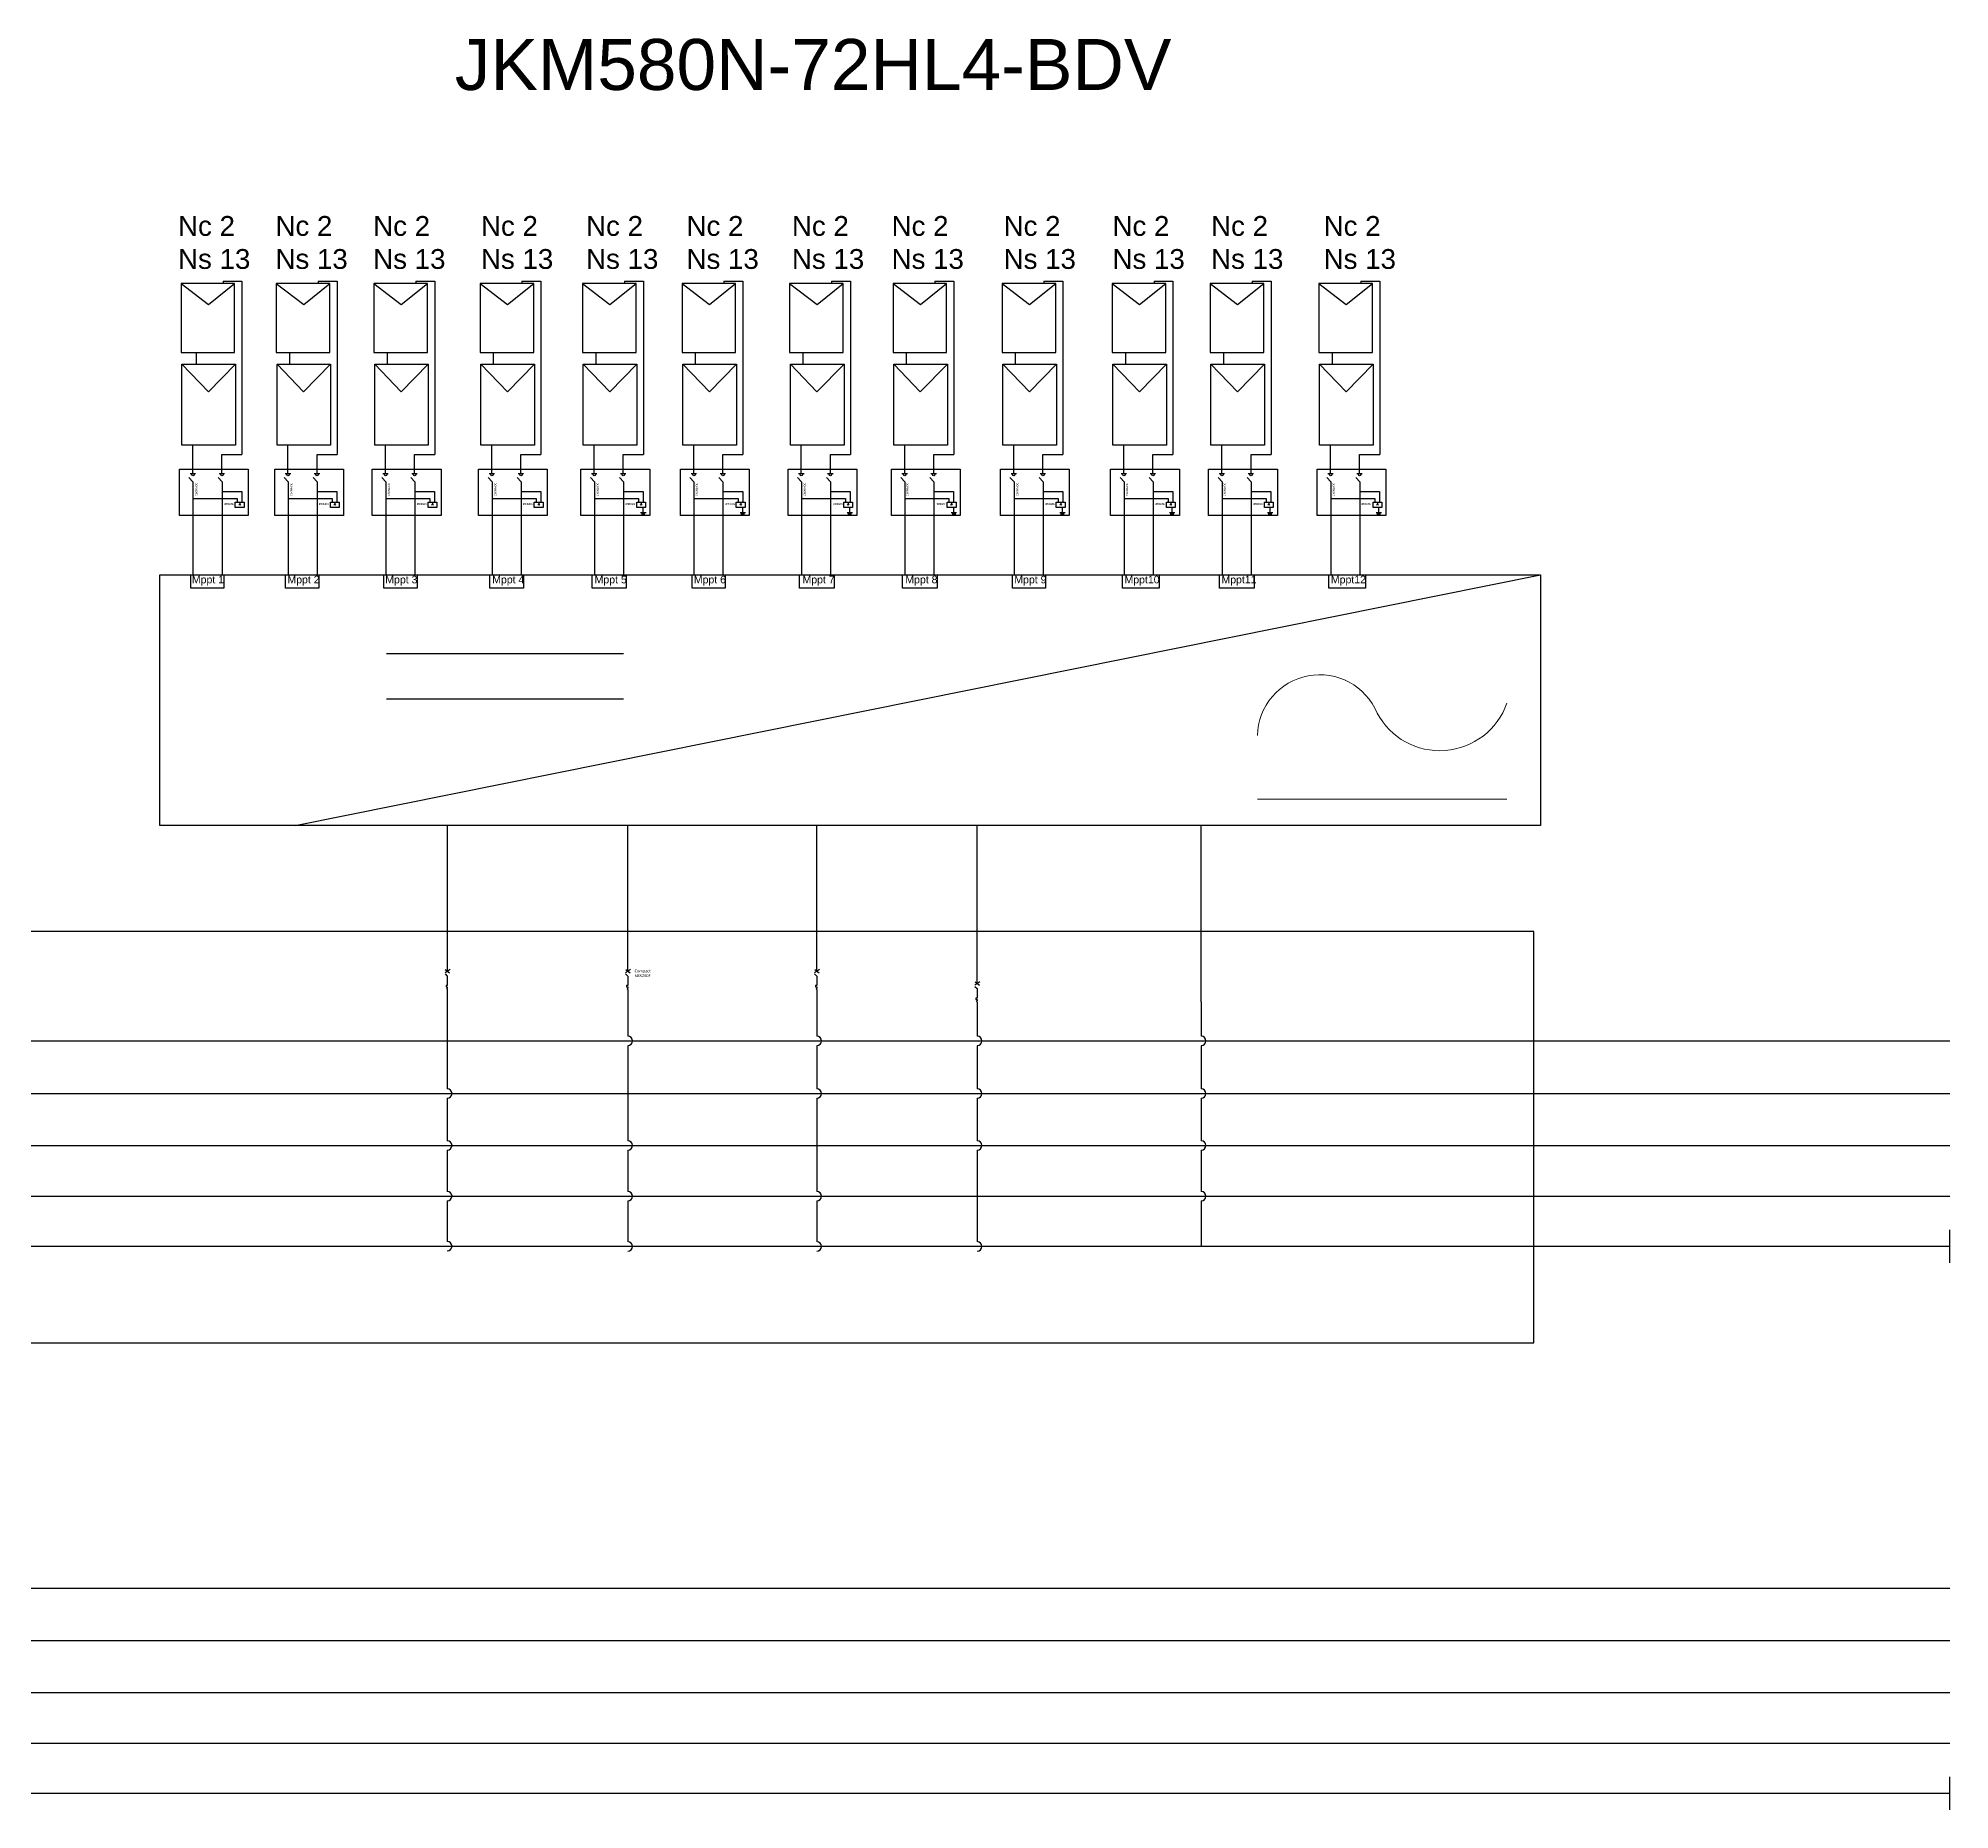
# Model space of a CAD drawing. Header units: inches. Extents: x 355 to 1848, y 183 to 399.
# Drawn here: x 1335.6 to 1512.2, y 235.4 to 399.1 of the extents above; entities that cross this region are included whole.
import ezdxf

# ---------------------------------------------------------------- set-up
doc = ezdxf.new("R2010")
doc.units = ezdxf.units.IN
doc.header["$MEASUREMENT"] = 0
doc.layers.add('PDF2_Geometry', color=7, linetype='Continuous', true_color=0x2676ba)
doc.styles.get("Standard").update_dxf_attribs({"font": 'arial.ttf'})

msp = doc.modelspace()

# ---------------------------------------------------------------- linework, layer by layer
for p, q in [((1348.79, 376.41), (1351.32, 374.47)), ((1351.32, 374.47), (1353.73, 376.41)), ((1357.58, 376.41), (1360.11, 374.47)), ((1360.11, 374.47), (1362.52, 376.41)), ((1366.6, 376.41), (1369.13, 374.47)), ((1369.13, 374.47), (1371.54, 376.41)), ((1376.42, 376.41), (1378.94, 374.47)), ((1378.94, 374.47), (1381.36, 376.41)), ((1385.88, 376.41), (1388.41, 374.47)), ((1388.41, 374.47), (1390.82, 376.41)), ((1395.08, 376.41), (1397.6, 374.47)), ((1397.6, 374.47), (1400.02, 376.41)), ((1405.01, 376.41), (1407.54, 374.47)), ((1407.54, 374.47), (1409.96, 376.41)), ((1414.56, 376.41), (1417.09, 374.47)), ((1417.09, 374.47), (1419.51, 376.41)), ((1424.65, 376.41), (1427.17, 374.47)), ((1427.17, 374.47), (1429.59, 376.41)), ((1434.82, 376.41), (1437.34, 374.47)), ((1437.34, 374.47), (1439.76, 376.41)), ((1443.88, 376.41), (1446.4, 374.47)), ((1446.4, 374.47), (1448.82, 376.41)), ((1453.91, 376.41), (1456.44, 374.47)), ((1456.44, 374.47), (1458.85, 376.41)), ((1348.85, 368.97), (1351.31, 366.42)), ((1351.31, 366.42), (1353.81, 368.97)), ((1357.65, 368.97), (1360.1, 366.42)), ((1360.1, 366.42), (1362.6, 368.97)), ((1366.67, 368.97), (1369.12, 366.42)), ((1369.12, 366.42), (1371.62, 368.97)), ((1376.48, 368.97), (1378.94, 366.42)), ((1378.94, 366.42), (1381.44, 368.97)), ((1385.94, 368.97), (1388.4, 366.42)), ((1388.4, 366.42), (1390.9, 368.97)), ((1395.14, 368.97), (1397.6, 366.42)), ((1397.6, 366.42), (1400.1, 368.97)), ((1405.08, 368.97), (1407.53, 366.42)), ((1407.53, 366.42), (1410.04, 368.97)), ((1414.63, 368.97), (1417.08, 366.42)), ((1417.08, 366.42), (1419.59, 368.97)), ((1424.71, 368.97), (1427.17, 366.42)), ((1427.17, 366.42), (1429.67, 368.97)), ((1434.88, 368.97), (1437.34, 366.42)), ((1437.34, 366.42), (1439.84, 368.97)), ((1443.94, 368.97), (1446.4, 366.42)), ((1446.4, 366.42), (1448.9, 368.97)), ((1453.98, 368.97), (1456.43, 366.42)), ((1456.43, 366.42), (1458.93, 368.97)), ((1349.62, 358.86), (1349.87, 358.86)), ((1349.87, 358.86), (1350.12, 358.86)), ((1352.3, 358.86), (1352.55, 358.86)), ((1352.55, 358.86), (1352.8, 358.86)), ((1358.41, 358.86), (1358.66, 358.86)), ((1358.66, 358.86), (1358.91, 358.86)), ((1361.09, 358.86), (1361.34, 358.86)), ((1361.34, 358.86), (1361.59, 358.86)), ((1367.43, 358.86), (1367.68, 358.86)), ((1367.68, 358.86), (1367.93, 358.86)), ((1370.11, 358.86), (1370.36, 358.86)), ((1370.36, 358.86), (1370.61, 358.86)), ((1377.25, 358.86), (1377.5, 358.86)), ((1377.5, 358.86), (1377.74, 358.86)), ((1379.93, 358.86), (1380.18, 358.86)), ((1380.18, 358.86), (1380.43, 358.86)), ((1386.71, 358.86), (1386.96, 358.86)), ((1386.96, 358.86), (1387.21, 358.86)), ((1389.39, 358.86), (1389.64, 358.86)), ((1389.64, 358.86), (1389.89, 358.86)), ((1395.91, 358.86), (1396.16, 358.86)), ((1396.16, 358.86), (1396.4, 358.86)), ((1398.59, 358.86), (1398.84, 358.86)), ((1398.84, 358.86), (1399.09, 358.86)), ((1405.84, 358.86), (1406.09, 358.86)), ((1406.09, 358.86), (1406.34, 358.86)), ((1408.52, 358.86), (1408.77, 358.86)), ((1408.77, 358.86), (1409.02, 358.86)), ((1415.39, 358.86), (1415.64, 358.86)), ((1415.64, 358.86), (1415.89, 358.86)), ((1418.07, 358.86), (1418.32, 358.86)), ((1418.32, 358.86), (1418.57, 358.86)), ((1425.48, 358.86), (1425.72, 358.86)), ((1425.72, 358.86), (1425.97, 358.86)), ((1428.16, 358.86), (1428.41, 358.86)), ((1428.41, 358.86), (1428.65, 358.86)), ((1435.65, 358.86), (1435.89, 358.86)), ((1435.89, 358.86), (1436.14, 358.86)), ((1438.33, 358.86), (1438.58, 358.86)), ((1438.58, 358.86), (1438.82, 358.86)), ((1444.71, 358.86), (1444.95, 358.86)), ((1444.95, 358.86), (1445.2, 358.86)), ((1447.39, 358.86), (1447.64, 358.86)), ((1447.64, 358.86), (1447.88, 358.86)), ((1454.74, 358.86), (1454.99, 358.86)), ((1454.99, 358.86), (1455.24, 358.86)), ((1457.42, 358.86), (1457.67, 358.86)), ((1457.67, 358.86), (1457.92, 358.86)), ((1354.14, 356.02), (1354.27, 356.02)), ((1354.21, 355.93), (1354.14, 356.02)), ((1354.2, 356.22), (1354.2, 356.02)), ((1354.27, 356.02), (1354.21, 355.93)), ((1362.93, 356.02), (1363.06, 356.02)), ((1363, 355.93), (1362.93, 356.02)), ((1362.99, 356.22), (1362.99, 356.02)), ((1363.06, 356.02), (1363, 355.93)), ((1371.95, 356.02), (1372.08, 356.02)), ((1372.02, 355.93), (1371.95, 356.02)), ((1372.01, 356.22), (1372.01, 356.02)), ((1372.08, 356.02), (1372.02, 355.93)), ((1381.76, 356.02), (1381.9, 356.02)), ((1381.83, 355.93), (1381.76, 356.02)), ((1381.83, 356.22), (1381.83, 356.02)), ((1381.9, 356.02), (1381.83, 355.93)), ((1391.23, 356.02), (1391.36, 356.02)), ((1391.3, 355.93), (1391.23, 356.02)), ((1391.24, 355.26), (1391.49, 355.26)), ((1391.29, 356.22), (1391.29, 356.02)), ((1391.36, 356.02), (1391.3, 355.93)), ((1391.31, 355.13), (1391.64, 355.13)), ((1391.37, 355.01), (1391.6, 355.01)), ((1391.49, 355.26), (1391.49, 355.72)), ((1391.49, 355.26), (1391.74, 355.26)), ((1400.42, 356.02), (1400.56, 356.02)), ((1400.49, 355.93), (1400.42, 356.02)), ((1400.43, 355.26), (1400.68, 355.26)), ((1400.49, 356.22), (1400.49, 356.02)), ((1400.56, 356.02), (1400.49, 355.93)), ((1400.5, 355.13), (1400.83, 355.13)), ((1400.56, 355.01), (1400.79, 355.01)), ((1400.68, 355.26), (1400.68, 355.72)), ((1400.68, 355.26), (1400.92, 355.26)), ((1410.31, 355.26), (1410.56, 355.26)), ((1410.36, 356.02), (1410.5, 356.02)), ((1410.43, 355.93), (1410.36, 356.02)), ((1410.38, 355.13), (1410.72, 355.13)), ((1410.42, 356.22), (1410.42, 356.02)), ((1410.5, 356.02), (1410.43, 355.93)), ((1410.44, 355.01), (1410.68, 355.01)), ((1410.56, 355.26), (1410.56, 355.72)), ((1410.56, 355.26), (1410.81, 355.26)), ((1419.91, 356.02), (1420.05, 356.02)), ((1419.98, 355.93), (1419.91, 356.02)), ((1419.94, 355.26), (1420.19, 355.26)), ((1419.98, 356.22), (1419.98, 356.02)), ((1420.05, 356.02), (1419.98, 355.93)), ((1420.02, 355.13), (1420.35, 355.13)), ((1420.07, 355.01), (1420.31, 355.01)), ((1420.19, 355.26), (1420.19, 355.72)), ((1420.19, 355.26), (1420.44, 355.26)), ((1429.98, 355.26), (1430.23, 355.26)), ((1429.99, 356.02), (1430.13, 356.02)), ((1430.06, 355.93), (1429.99, 356.02)), ((1430.05, 355.13), (1430.38, 355.13)), ((1430.06, 356.22), (1430.06, 356.02)), ((1430.13, 356.02), (1430.06, 355.93)), ((1430.11, 355.01), (1430.34, 355.01)), ((1430.23, 355.26), (1430.23, 355.72)), ((1430.23, 355.26), (1430.48, 355.26)), ((1440.1, 355.26), (1440.35, 355.26)), ((1440.16, 356.02), (1440.3, 356.02)), ((1440.23, 355.93), (1440.16, 356.02)), ((1440.17, 355.13), (1440.51, 355.13)), ((1440.23, 356.22), (1440.23, 356.02)), ((1440.3, 356.02), (1440.23, 355.93)), ((1440.23, 355.01), (1440.47, 355.01)), ((1440.35, 355.26), (1440.35, 355.72)), ((1440.35, 355.26), (1440.6, 355.26)), ((1449.16, 355.26), (1449.41, 355.26)), ((1449.22, 356.02), (1449.36, 356.02)), ((1449.29, 355.93), (1449.22, 356.02)), ((1449.23, 355.13), (1449.57, 355.13)), ((1449.29, 356.22), (1449.29, 356.02)), ((1449.36, 356.02), (1449.29, 355.93)), ((1449.29, 355.01), (1449.53, 355.01)), ((1449.41, 355.26), (1449.41, 355.72)), ((1449.41, 355.26), (1449.66, 355.26)), ((1459.2, 355.26), (1459.45, 355.26)), ((1459.26, 356.02), (1459.39, 356.02)), ((1459.33, 355.93), (1459.26, 356.02)), ((1459.27, 355.13), (1459.6, 355.13)), ((1459.32, 356.22), (1459.32, 356.02)), ((1459.39, 356.02), (1459.33, 355.93)), ((1459.33, 355.01), (1459.56, 355.01)), ((1459.45, 355.26), (1459.45, 355.72)), ((1459.45, 355.26), (1459.69, 355.26)), ((1359.33, 326.34), (1474.39, 349.49)), ((1367.77, 342.24), (1389.67, 342.24)), ((1367.77, 338.04), (1389.67, 338.04)), ((1422.35, 311.72), (1422.35, 326.34)), ((1422.58, 311.88), (1422.13, 311.57)), ((1422.13, 311.47), (1422.33, 311.27)), ((1422.15, 311.88), (1422.55, 311.57)), ((1422.33, 311.27), (1422.33, 310.39)), ((1422.33, 310.39), (1422.21, 310.39)), ((1422.21, 310.39), (1422.21, 310.27)), ((1422.21, 310.27), (1422.33, 310.27)), ((1422.33, 310.27), (1422.33, 310.14)), ((1422.34, 310.03), (1422.34, 308.88)), ((1422.34, 310.03), (1422.34, 306.86)), ((1422.34, 305.99), (1422.34, 302)), ((1422.34, 301.13), (1422.34, 297.21)), ((1422.34, 296.34), (1422.34, 292.09)), ((1422.34, 292.09), (1422.34, 287.89))]:
    msp.add_line(p, q)
at = {"color": 242, "true_color": 0xcd2027}
for p, q in [((1352.66, 376.63), (1352.66, 376.41)), ((1352.66, 376.63), (1354.41, 376.63)), ((1354.41, 376.63), (1354.41, 360.63)), ((1361.45, 376.63), (1361.45, 376.41)), ((1361.45, 376.63), (1363.2, 376.63)), ((1363.2, 376.63), (1363.2, 360.63)), ((1370.47, 376.63), (1370.47, 376.41)), ((1370.47, 376.63), (1372.22, 376.63)), ((1372.22, 376.63), (1372.22, 360.63)), ((1380.28, 376.63), (1380.28, 376.41)), ((1380.28, 376.63), (1382.03, 376.63)), ((1382.03, 376.63), (1382.03, 360.63)), ((1389.75, 376.63), (1389.75, 376.41)), ((1389.75, 376.63), (1391.5, 376.63)), ((1391.5, 376.63), (1391.5, 360.63)), ((1398.94, 376.63), (1398.94, 376.41)), ((1398.94, 376.63), (1400.69, 376.63)), ((1400.69, 376.63), (1400.69, 360.63)), ((1408.88, 376.63), (1408.88, 376.41)), ((1408.88, 376.63), (1410.63, 376.63)), ((1410.63, 376.63), (1410.63, 360.63)), ((1418.43, 376.63), (1418.43, 376.41)), ((1418.43, 376.63), (1420.18, 376.63)), ((1420.18, 376.63), (1420.18, 360.63)), ((1428.51, 376.63), (1428.51, 376.41)), ((1428.51, 376.63), (1430.26, 376.63)), ((1430.26, 376.63), (1430.26, 360.63)), ((1438.68, 376.63), (1438.68, 376.41)), ((1438.68, 376.63), (1440.43, 376.63)), ((1440.43, 376.63), (1440.43, 360.63)), ((1447.74, 376.63), (1447.74, 376.41)), ((1447.74, 376.63), (1449.49, 376.63)), ((1449.49, 376.63), (1449.49, 360.63)), ((1457.78, 376.63), (1457.78, 376.41)), ((1457.78, 376.63), (1459.53, 376.63)), ((1459.53, 376.63), (1459.53, 360.63)), ((1352.55, 358.86), (1352.55, 360.63)), ((1352.55, 360.63), (1354.41, 360.63)), ((1361.34, 358.86), (1361.34, 360.63)), ((1361.34, 360.63), (1363.2, 360.63)), ((1370.36, 358.86), (1370.36, 360.63)), ((1370.36, 360.63), (1372.22, 360.63)), ((1380.18, 358.86), (1380.18, 360.63)), ((1380.18, 360.63), (1382.03, 360.63)), ((1389.64, 358.86), (1389.64, 360.63)), ((1389.64, 360.63), (1391.5, 360.63)), ((1398.84, 358.86), (1398.84, 360.63)), ((1398.84, 360.63), (1400.69, 360.63)), ((1408.77, 358.86), (1408.77, 360.63)), ((1408.77, 360.63), (1410.63, 360.63)), ((1418.32, 358.86), (1418.32, 360.63)), ((1418.32, 360.63), (1420.18, 360.63)), ((1428.41, 358.86), (1428.41, 360.63)), ((1428.41, 360.63), (1430.26, 360.63)), ((1438.58, 358.86), (1438.58, 360.63)), ((1438.58, 360.63), (1440.43, 360.63)), ((1447.64, 358.86), (1447.64, 360.63)), ((1447.64, 360.63), (1449.49, 360.63)), ((1457.67, 358.86), (1457.67, 360.63)), ((1457.67, 360.63), (1459.53, 360.63)), ((1352.2, 358.48), (1352.57, 358.09)), ((1360.99, 358.48), (1361.36, 358.09)), ((1370.01, 358.48), (1370.38, 358.09)), ((1379.82, 358.48), (1380.19, 358.09)), ((1389.29, 358.48), (1389.66, 358.09)), ((1398.48, 358.48), (1398.85, 358.09)), ((1408.42, 358.48), (1408.79, 358.09)), ((1417.97, 358.48), (1418.34, 358.09)), ((1428.05, 358.48), (1428.42, 358.09)), ((1438.22, 358.48), (1438.59, 358.09)), ((1447.28, 358.48), (1447.65, 358.09)), ((1457.32, 358.48), (1457.69, 358.09))]:
    msp.add_line(p, q, dxfattribs=at)
at = {"color": 5}
for p, q in [((1350.22, 368.97), (1350.22, 370.03)), ((1358.82, 368.97), (1358.82, 370.03)), ((1367.85, 368.97), (1367.85, 370.03)), ((1377.66, 368.97), (1377.66, 370.03)), ((1387.12, 368.97), (1387.12, 370.03)), ((1396.32, 368.97), (1396.32, 370.03)), ((1406.26, 368.97), (1406.26, 370.03)), ((1415.81, 368.97), (1415.81, 370.03)), ((1425.89, 368.97), (1425.89, 370.03)), ((1436.06, 368.97), (1436.06, 370.03)), ((1445.12, 368.97), (1445.12, 370.03)), ((1455.16, 368.97), (1455.16, 370.03)), ((1349.51, 358.48), (1349.88, 358.09)), ((1358.3, 358.48), (1358.67, 358.09)), ((1367.32, 358.48), (1367.69, 358.09)), ((1377.14, 358.48), (1377.51, 358.09)), ((1386.6, 358.48), (1386.97, 358.09)), ((1415.29, 358.48), (1415.66, 358.09)), ((1425.37, 358.48), (1425.74, 358.09)), ((1435.54, 358.48), (1435.91, 358.09)), ((1444.6, 358.48), (1444.97, 358.09)), ((1454.63, 358.48), (1455, 358.09)), ((1349.88, 356.56), (1353.95, 356.56)), ((1353.95, 356.56), (1353.95, 356.22)), ((1358.67, 356.56), (1362.74, 356.56)), ((1362.74, 356.56), (1362.74, 356.22)), ((1367.69, 356.56), (1371.76, 356.56)), ((1371.76, 356.56), (1371.76, 356.22)), ((1377.51, 356.56), (1381.58, 356.56)), ((1381.58, 356.56), (1381.58, 356.22)), ((1386.97, 356.56), (1391.04, 356.56)), ((1391.04, 356.56), (1391.04, 356.22)), ((1396.17, 356.56), (1400.24, 356.56)), ((1400.24, 356.56), (1400.24, 356.22)), ((1406.11, 356.56), (1410.17, 356.56)), ((1410.17, 356.56), (1410.17, 356.22)), ((1415.66, 356.56), (1419.72, 356.56)), ((1419.72, 356.56), (1419.72, 356.22)), ((1425.74, 356.56), (1429.81, 356.56)), ((1429.81, 356.56), (1429.81, 356.22)), ((1435.91, 356.56), (1439.98, 356.56)), ((1439.98, 356.56), (1439.98, 356.22)), ((1444.97, 356.56), (1449.04, 356.56)), ((1449.04, 356.56), (1449.04, 356.22)), ((1455, 356.56), (1459.07, 356.56)), ((1459.07, 356.56), (1459.07, 356.22)), ((1373.4, 312.87), (1373.4, 326.34)), ((1373.63, 313.03), (1373.18, 312.72)), ((1373.18, 312.62), (1373.38, 312.42)), ((1373.19, 313.03), (1373.59, 312.72)), ((1373.38, 311.54), (1373.26, 311.54)), ((1373.26, 311.54), (1373.26, 311.42)), ((1373.26, 311.42), (1373.38, 311.42)), ((1373.38, 312.42), (1373.38, 311.54)), ((1373.38, 311.42), (1373.38, 311.29)), ((1373.38, 311.18), (1373.38, 306.43)), ((1373.38, 306.43), (1373.38, 302)), ((1373.38, 301.13), (1373.38, 297.21)), ((1373.38, 296.34), (1373.38, 292.52)), ((1373.38, 291.65), (1373.38, 287.89))]:
    msp.add_line(p, q, dxfattribs=at)
at = {"color": 177, "true_color": 0x293189}
for p, q in [((1349.87, 358.86), (1349.87, 361.47)), ((1358.66, 358.86), (1358.66, 361.47)), ((1367.68, 358.86), (1367.68, 361.47)), ((1377.5, 358.86), (1377.5, 361.47)), ((1386.96, 358.86), (1386.96, 361.47)), ((1396.16, 358.86), (1396.16, 361.47)), ((1406.09, 358.86), (1406.09, 361.47)), ((1415.64, 358.86), (1415.64, 361.47)), ((1425.72, 358.86), (1425.72, 361.47)), ((1435.89, 358.86), (1435.89, 361.47)), ((1444.95, 358.86), (1444.95, 361.47)), ((1454.99, 358.86), (1454.99, 361.47)), ((1349.88, 358.09), (1349.88, 349.49)), ((1358.67, 358.09), (1358.67, 349.49)), ((1367.69, 358.09), (1367.69, 349.49)), ((1377.51, 358.09), (1377.51, 349.49)), ((1386.97, 358.09), (1386.97, 349.49)), ((1395.8, 358.48), (1396.17, 358.09)), ((1396.17, 358.09), (1396.17, 349.49)), ((1405.74, 358.48), (1406.11, 358.09)), ((1406.11, 358.09), (1406.11, 349.49)), ((1415.66, 358.09), (1415.66, 349.49)), ((1425.74, 358.09), (1425.74, 349.49)), ((1435.91, 358.09), (1435.91, 349.49)), ((1444.97, 358.09), (1444.97, 349.49)), ((1455, 358.09), (1455, 349.49)), ((532.32, 306.43), (1512.2, 306.43)), ((532.32, 255.88), (1512.2, 255.88))]:
    msp.add_line(p, q, dxfattribs=at)
at = {"color": 244, "true_color": 0x991b1e}
for p, q in [((1352.57, 358.09), (1352.57, 349.49)), ((1361.36, 358.09), (1361.36, 349.49)), ((1370.38, 358.09), (1370.38, 349.49)), ((1380.19, 358.09), (1380.19, 349.49)), ((1389.66, 358.09), (1389.66, 349.49)), ((1398.85, 358.09), (1398.85, 349.49)), ((1408.79, 358.09), (1408.79, 349.49)), ((1418.34, 358.09), (1418.34, 349.49)), ((1428.42, 358.09), (1428.42, 349.49)), ((1438.59, 358.09), (1438.59, 349.49)), ((1447.65, 358.09), (1447.65, 349.49)), ((1457.69, 358.09), (1457.69, 349.49))]:
    msp.add_line(p, q, dxfattribs=at)
at = {"color": 1}
for p, q in [((1352.57, 357.19), (1354.39, 357.19)), ((1354.39, 357.19), (1354.39, 356.22)), ((1361.36, 357.19), (1363.18, 357.19)), ((1363.18, 357.19), (1363.18, 356.22)), ((1370.38, 357.19), (1372.2, 357.19)), ((1372.2, 357.19), (1372.2, 356.22)), ((1380.19, 357.19), (1382.02, 357.19)), ((1382.02, 357.19), (1382.02, 356.22)), ((1389.66, 357.19), (1391.48, 357.19)), ((1391.48, 357.19), (1391.48, 356.22)), ((1398.85, 357.19), (1400.68, 357.19)), ((1400.68, 357.19), (1400.68, 356.22)), ((1408.79, 357.19), (1410.61, 357.19)), ((1410.61, 357.19), (1410.61, 356.22)), ((1418.34, 357.19), (1420.16, 357.19)), ((1420.16, 357.19), (1420.16, 356.22)), ((1428.42, 357.19), (1430.24, 357.19)), ((1430.24, 357.19), (1430.24, 356.22)), ((1438.59, 357.19), (1440.41, 357.19)), ((1440.41, 357.19), (1440.41, 356.22)), ((1447.65, 357.19), (1449.48, 357.19)), ((1449.48, 357.19), (1449.48, 356.22)), ((1457.69, 357.19), (1459.51, 357.19)), ((1459.51, 357.19), (1459.51, 356.22)), ((1390.07, 312.87), (1390.07, 326.34)), ((1390.3, 313.03), (1389.85, 312.72)), ((1389.85, 312.62), (1390.05, 312.42)), ((1389.87, 313.03), (1390.27, 312.72)), ((1390.05, 311.54), (1389.93, 311.54)), ((1389.93, 311.54), (1389.93, 311.42)), ((1389.93, 311.42), (1390.05, 311.42)), ((1390.05, 312.42), (1390.05, 311.54)), ((1390.05, 311.42), (1390.05, 311.29)), ((1390.06, 311.18), (1390.06, 310.03)), ((1390.06, 310.03), (1390.06, 306.86)), ((1390.06, 305.99), (1390.06, 301.57)), ((532.32, 301.57), (1512.2, 301.57)), ((1390.06, 301.57), (1390.06, 297.21)), ((1390.06, 296.34), (1390.06, 292.52)), ((1390.06, 291.65), (1390.06, 287.89)), ((532.32, 251.02), (1512.2, 251.02))]:
    msp.add_line(p, q, dxfattribs=at)
at = {"color": 18, "true_color": 0x000000}
for p, q in [((1407.53, 312.87), (1407.53, 326.34)), ((1407.76, 313.03), (1407.31, 312.72)), ((1407.31, 312.62), (1407.51, 312.42)), ((1407.33, 313.03), (1407.73, 312.72)), ((1407.51, 311.54), (1407.39, 311.54)), ((1407.39, 311.54), (1407.39, 311.42)), ((1407.39, 311.42), (1407.51, 311.42)), ((1407.51, 312.42), (1407.51, 311.54)), ((1407.51, 311.42), (1407.51, 311.29)), ((1407.52, 311.18), (1407.52, 310.03)), ((1407.52, 310.03), (1407.52, 306.86)), ((1407.52, 305.99), (1407.52, 302)), ((1407.52, 301.13), (1407.52, 296.78)), ((532.32, 296.78), (1512.2, 296.78)), ((1407.52, 296.78), (1407.52, 292.52)), ((1407.52, 291.65), (1407.52, 287.89)), ((532.32, 246.23), (1512.2, 246.23))]:
    msp.add_line(p, q, dxfattribs=at)
at = {"color": 116, "true_color": 0x136734}
for p, q in [((1443.04, 310.03), (1443.04, 326.34)), ((1443.04, 310.03), (1443.04, 306.86)), ((1443.04, 305.99), (1443.04, 302)), ((1443.04, 301.13), (1443.04, 297.21)), ((1443.04, 296.34), (1443.04, 292.52)), ((1443.04, 291.65), (1443.04, 287.46)), ((1512.2, 287.46), (1512.2, 288.97)), ((532.32, 287.46), (1512.2, 287.46)), ((1512.2, 285.94), (1512.2, 287.46)), ((532.32, 236.91), (1512.2, 236.91)), ((1512.2, 236.91), (1512.2, 238.42)), ((1512.2, 235.39), (1512.2, 236.91))]:
    msp.add_line(p, q, dxfattribs=at)
at = {"color": 7}
for p, q in [((532.32, 292.09), (1512.2, 292.09)), ((532.32, 241.54), (1512.2, 241.54))]:
    msp.add_line(p, q, dxfattribs=at)
for points in [[(1348.79, 370.03), (1353.73, 370.03), (1353.73, 376.41), (1348.79, 376.41)], [(1357.58, 370.03), (1362.52, 370.03), (1362.52, 376.41), (1357.58, 376.41)], [(1366.6, 370.03), (1371.54, 370.03), (1371.54, 376.41), (1366.6, 376.41)], [(1376.42, 370.03), (1381.36, 370.03), (1381.36, 376.41), (1376.42, 376.41)], [(1385.88, 370.03), (1390.82, 370.03), (1390.82, 376.41), (1385.88, 376.41)], [(1395.08, 370.03), (1400.02, 370.03), (1400.02, 376.41), (1395.08, 376.41)], [(1405.01, 370.03), (1409.96, 370.03), (1409.96, 376.41), (1405.01, 376.41)], [(1414.56, 370.03), (1419.51, 370.03), (1419.51, 376.41), (1414.56, 376.41)], [(1424.65, 370.03), (1429.59, 370.03), (1429.59, 376.41), (1424.65, 376.41)], [(1434.82, 370.03), (1439.76, 370.03), (1439.76, 376.41), (1434.82, 376.41)], [(1443.88, 370.03), (1448.82, 370.03), (1448.82, 376.41), (1443.88, 376.41)], [(1453.91, 370.03), (1458.85, 370.03), (1458.85, 376.41), (1453.91, 376.41)], [(1348.85, 368.97), (1353.81, 368.97), (1353.81, 361.47), (1348.85, 361.47)], [(1357.65, 368.97), (1362.6, 368.97), (1362.6, 361.47), (1357.65, 361.47)], [(1366.67, 368.97), (1371.62, 368.97), (1371.62, 361.47), (1366.67, 361.47)], [(1376.48, 368.97), (1381.44, 368.97), (1381.44, 361.47), (1376.48, 361.47)], [(1385.94, 368.97), (1390.9, 368.97), (1390.9, 361.47), (1385.94, 361.47)], [(1395.14, 368.97), (1400.1, 368.97), (1400.1, 361.47), (1395.14, 361.47)], [(1405.08, 368.97), (1410.04, 368.97), (1410.04, 361.47), (1405.08, 361.47)], [(1414.63, 368.97), (1419.59, 368.97), (1419.59, 361.47), (1414.63, 361.47)], [(1424.71, 368.97), (1429.67, 368.97), (1429.67, 361.47), (1424.71, 361.47)], [(1434.88, 368.97), (1439.84, 368.97), (1439.84, 361.47), (1434.88, 361.47)], [(1443.94, 368.97), (1448.9, 368.97), (1448.9, 361.47), (1443.94, 361.47)], [(1453.98, 368.97), (1458.93, 368.97), (1458.93, 361.47), (1453.98, 361.47)], [(1348.64, 359.27), (1354.99, 359.27), (1354.99, 354.97), (1348.64, 354.97)], [(1357.43, 359.27), (1363.78, 359.27), (1363.78, 354.97), (1357.43, 354.97)], [(1366.45, 359.27), (1372.8, 359.27), (1372.8, 354.97), (1366.45, 354.97)], [(1376.26, 359.27), (1382.62, 359.27), (1382.62, 354.97), (1376.26, 354.97)], [(1385.73, 359.27), (1392.08, 359.27), (1392.08, 354.97), (1385.73, 354.97)], [(1394.92, 359.27), (1401.28, 359.27), (1401.28, 354.97), (1394.92, 354.97)], [(1404.86, 359.27), (1411.21, 359.27), (1411.21, 354.97), (1404.86, 354.97)], [(1414.41, 359.27), (1420.76, 359.27), (1420.76, 354.97), (1414.41, 354.97)], [(1424.49, 359.27), (1430.85, 359.27), (1430.85, 354.97), (1424.49, 354.97)], [(1434.66, 359.27), (1441.02, 359.27), (1441.02, 354.97), (1434.66, 354.97)], [(1443.72, 359.27), (1450.08, 359.27), (1450.08, 354.97), (1443.72, 354.97)], [(1453.76, 359.27), (1460.11, 359.27), (1460.11, 354.97), (1453.76, 354.97)], [(1353.79, 356.22), (1354.61, 356.22), (1354.61, 355.72), (1353.79, 355.72)], [(1362.58, 356.22), (1363.4, 356.22), (1363.4, 355.72), (1362.58, 355.72)], [(1371.6, 356.22), (1372.42, 356.22), (1372.42, 355.72), (1371.6, 355.72)], [(1381.42, 356.22), (1382.24, 356.22), (1382.24, 355.72), (1381.42, 355.72)], [(1390.88, 356.22), (1391.7, 356.22), (1391.7, 355.72), (1390.88, 355.72)], [(1400.08, 356.22), (1400.9, 356.22), (1400.9, 355.72), (1400.08, 355.72)], [(1410.01, 356.22), (1410.83, 356.22), (1410.83, 355.72), (1410.01, 355.72)], [(1419.57, 356.22), (1420.39, 356.22), (1420.39, 355.72), (1419.57, 355.72)], [(1429.65, 356.22), (1430.47, 356.22), (1430.47, 355.72), (1429.65, 355.72)], [(1439.82, 356.22), (1440.64, 356.22), (1440.64, 355.72), (1439.82, 355.72)], [(1448.88, 356.22), (1449.7, 356.22), (1449.7, 355.72), (1448.88, 355.72)], [(1458.91, 356.22), (1459.73, 356.22), (1459.73, 355.72), (1458.91, 355.72)], [(1346.83, 349.49), (1474.39, 349.49), (1474.39, 326.34), (1346.82, 326.34)], [(1349.67, 349.49), (1352.72, 349.49), (1352.72, 348.26), (1349.67, 348.26)], [(1358.44, 349.49), (1361.5, 349.49), (1361.5, 348.26), (1358.44, 348.26)], [(1367.52, 349.49), (1370.58, 349.49), (1370.58, 348.26), (1367.52, 348.26)], [(1377.32, 349.49), (1380.43, 349.49), (1380.43, 348.26), (1377.32, 348.26)], [(1386.75, 349.49), (1389.9, 349.49), (1389.9, 348.26), (1386.75, 348.26)], [(1396, 349.49), (1399.06, 349.49), (1399.06, 348.26), (1396, 348.26)], [(1405.92, 349.49), (1409.13, 349.49), (1409.13, 348.26), (1405.92, 348.26)], [(1415.45, 349.49), (1418.63, 349.49), (1418.63, 348.26), (1415.45, 348.26)], [(1425.59, 349.49), (1428.65, 349.49), (1428.65, 348.26), (1425.59, 348.26)], [(1435.76, 349.49), (1439.14, 349.49), (1439.14, 348.26), (1435.76, 348.26)], [(1444.73, 349.49), (1447.93, 349.49), (1447.93, 348.26), (1444.73, 348.26)], [(1454.84, 349.49), (1458.22, 349.49), (1458.22, 348.26), (1454.84, 348.26)], [(1473.76, 316.55), (522.6, 316.55), (522.6, 278.55), (1473.76, 278.55)]]:
    msp.add_lwpolyline(points, close=True)
for centre in [(1349.87, 358.75), (1352.55, 358.75), (1358.66, 358.75), (1361.34, 358.75), (1367.68, 358.75), (1370.36, 358.75), (1377.5, 358.75), (1380.18, 358.75), (1386.96, 358.75), (1389.64, 358.75), (1396.16, 358.75), (1398.84, 358.75), (1406.09, 358.75), (1408.77, 358.75), (1415.64, 358.75), (1418.32, 358.75), (1425.72, 358.75), (1428.41, 358.75), (1435.89, 358.75), (1438.58, 358.75), (1444.95, 358.75), (1447.64, 358.75), (1454.99, 358.75), (1457.67, 358.75)]:
    msp.add_circle(centre, 0.11)
at = {"color": 5}
for centre, radius, start, end in [((1373.38, 311.24), 0.0521, 92.8678, 272.8678), ((1373.38, 301.57), 0.434, 270, 90), ((1373.38, 296.78), 0.434, 270, 90), ((1373.38, 292.09), 0.434, 270, 90), ((1373.38, 287.46), 0.434, 270, 90)]:
    msp.add_arc(centre, radius, start, end, dxfattribs=at)
at = {"color": 1}
for centre, radius, start, end in [((1390.06, 311.24), 0.0521, 92.8678, 272.8678), ((1390.06, 306.43), 0.434, 270, 90), ((1390.06, 296.77), 0.434, 270, 90), ((1390.06, 292.08), 0.434, 270, 90), ((1390.06, 287.45), 0.434, 270, 90)]:
    msp.add_arc(centre, radius, start, end, dxfattribs=at)
at = {"color": 18, "true_color": 0x000000}
for centre, radius, start, end in [((1407.52, 311.24), 0.0521, 92.8678, 272.8678), ((1407.52, 306.43), 0.434, 270, 90), ((1407.52, 301.57), 0.434, 270, 90), ((1407.52, 292.08), 0.434, 270, 90), ((1407.52, 287.45), 0.434, 270, 90)]:
    msp.add_arc(centre, radius, start, end, dxfattribs=at)
for centre, radius, start, end in [((1422.33, 310.09), 0.0521, 92.8678, 272.8678), ((1422.34, 306.43), 0.434, 270, 90), ((1422.34, 301.57), 0.434, 270, 90), ((1422.34, 296.77), 0.434, 270, 90), ((1422.34, 287.45), 0.434, 270, 90)]:
    msp.add_arc(centre, radius, start, end)
at = {"color": 116, "true_color": 0x136734}
for centre in [(1443.04, 306.43), (1443.04, 301.57), (1443.04, 296.77), (1443.04, 292.08)]:
    msp.add_arc(centre, 0.434, 270, 90, dxfattribs=at)
at = {"layer": 'PDF2_Geometry', "color": 7, "lineweight": 0}
msp.add_lwpolyline([(1448.23, 334.64, -0.81134), (1459.29, 336.72, 0.653005), (1471.28, 337.64)], format="xyb", dxfattribs=at)
msp.add_lwpolyline([(1448.23, 328.78), (1471.28, 328.78)], dxfattribs=at)

# ---------------------------------------------------------------- texts
at = {"attachment_point": 1}
for s, width, gutter_width, insert, char_height in [('{\\H0.54167x;\\C7;JKM580N-72HL4-BDV}', 15036.7546, 43.5, (1374.07, 399.01), 8.6992), ('Nc 2\\PNs 13', 48.8988, 9.15, (1348.5, 382.65), 1.831), ('Nc 2\\PNs 13', 48.8988, 9.15, (1357.5, 382.65), 1.831), ('Nc 2\\PNs 13', 48.8988, 9.15, (1366.53, 382.65), 1.831), ('Nc 2\\PNs 13', 48.8988, 9.15, (1376.49, 382.65), 1.831), ('Nc 2\\PNs 13', 48.8988, 9.15, (1386.2, 382.65), 1.831), ('Nc 2\\PNs 13', 48.8988, 9.15, (1395.48, 382.65), 1.831), ('Nc 2\\PNs 13', 48.8988, 9.15, (1405.22, 382.65), 1.831), ('Nc 2\\PNs 13', 48.8988, 9.15, (1414.43, 382.65), 1.831), ('Nc 2\\PNs 13', 48.8988, 9.15, (1424.78, 382.65), 1.831), ('Nc 2\\PNs 13', 48.8988, 9.15, (1434.84, 382.65), 1.831), ('Nc 2\\PNs 13', 48.8988, 9.15, (1443.95, 382.65), 1.831), ('Nc 2\\PNs 13', 48.8988, 9.15, (1454.35, 382.65), 1.831), ('{\\fCalibri|b0|i0|c0|p34;\\H0.91667x;\\C3;iPRD20r}', 0.9874, 1, (1352.76, 356.13), 0.2), ('{\\fCalibri|b0|i0|c0|p34;\\H0.91667x;\\C3;iPRD20r}', 0.9874, 1, (1361.51, 356.13), 0.2), ('{\\fCalibri|b0|i0|c0|p34;\\H0.91667x;\\C3;iPRD20r}', 0.9874, 1, (1370.57, 356.13), 0.2), ('{\\fCalibri|b0|i0|c0|p34;\\H0.91667x;\\C3;iPRD20r}', 0.9874, 1, (1380.35, 356.13), 0.2), ('{\\fCalibri|b0|i0|c0|p34;\\H0.91667x;\\C3;iPRD20r}', 0.9874, 1, (1389.85, 356.13), 0.2), ('{\\fCalibri|b0|i0|c0|p34;\\H0.91667x;\\C3;iPRD20r}', 0.9874, 1, (1399.07, 356.13), 0.2), ('{\\fCalibri|b0|i0|c0|p34;\\H0.91667x;\\C3;iPRD20r}', 0.9874, 1, (1409.01, 356.13), 0.2), ('{\\fCalibri|b0|i0|c0|p34;\\H0.91667x;\\C3;iPRD20r}', 0.9874, 1, (1418.53, 356.13), 0.2), ('{\\fCalibri|b0|i0|c0|p34;\\H0.91667x;\\C3;iPRD20r}', 0.9874, 1, (1428.61, 356.13), 0.2), ('{\\fCalibri|b0|i0|c0|p34;\\H0.91667x;\\C3;iPRD20r}', 0.9874, 1, (1438.78, 356.13), 0.2), ('{\\fCalibri|b0|i0|c0|p34;\\H0.91667x;\\C3;iPRD20r}', 0.9874, 1, (1447.84, 356.13), 0.2), ('{\\fCalibri|b0|i0|c0|p34;\\H0.91667x;\\C3;iPRD20r}', 0.9874, 1, (1457.81, 356.13), 0.2), ('Mppt 1', 9.1606, 1, (1349.78, 349.41), 0.695), ('Mppt 2', 9.1606, 1, (1358.61, 349.41), 0.695), ('Mppt 3 ', 9.1606, 1, (1367.65, 349.41), 0.695), ('Mppt 4', 9.1606, 1, (1377.53, 349.41), 0.695), ('Mppt 5', 9.1606, 1, (1386.99, 349.41), 0.695), ('Mppt 6', 9.1606, 1, (1396.16, 349.41), 0.695), ('Mppt 7', 9.1606, 1, (1406.2, 349.41), 0.695), ('Mppt 8', 9.1606, 1, (1415.7, 349.41), 0.695), ('Mppt 9', 9.1606, 1, (1425.77, 349.41), 0.695), ('Mppt10', 9.1606, 1, (1435.95, 349.41), 0.695), ('Mppt11', 9.1606, 1, (1444.91, 349.41), 0.695), ('Mppt12', 9.1606, 1, (1455.02, 349.41), 0.695), ('{\\fCalibri|b0|i0|c0|p34;\\H0.91667x;\\C1;Compact NSX250F}', 2.2325, 1.43, (1390.69, 313.03), 0.286)]:
    msp.add_mtext_dynamic_manual_height_columns(s, width=width, gutter_width=gutter_width, heights=[0], dxfattribs=dict(at, insert=insert, char_height=char_height))
at = {"char_height": 0.2, "attachment_point": 1, "rotation": 90}
for insert in [(1350.1, 356.79), (1358.89, 356.79), (1367.89, 356.79), (1377.73, 356.79), (1387.19, 356.79), (1396.34, 356.79), (1406.31, 356.79), (1415.8, 356.79), (1425.96, 356.79), (1436.1, 356.79), (1445.12, 356.79), (1455.19, 356.79)]:
    msp.add_mtext_dynamic_manual_height_columns('{\\fCalibri|b0|i0|c0|p34;\\H0.91667x;\\C5;C60NA-DC}', width=1.3157, gutter_width=1, heights=[0], dxfattribs=dict(at, insert=insert))

doc.saveas('drawing.dxf')
